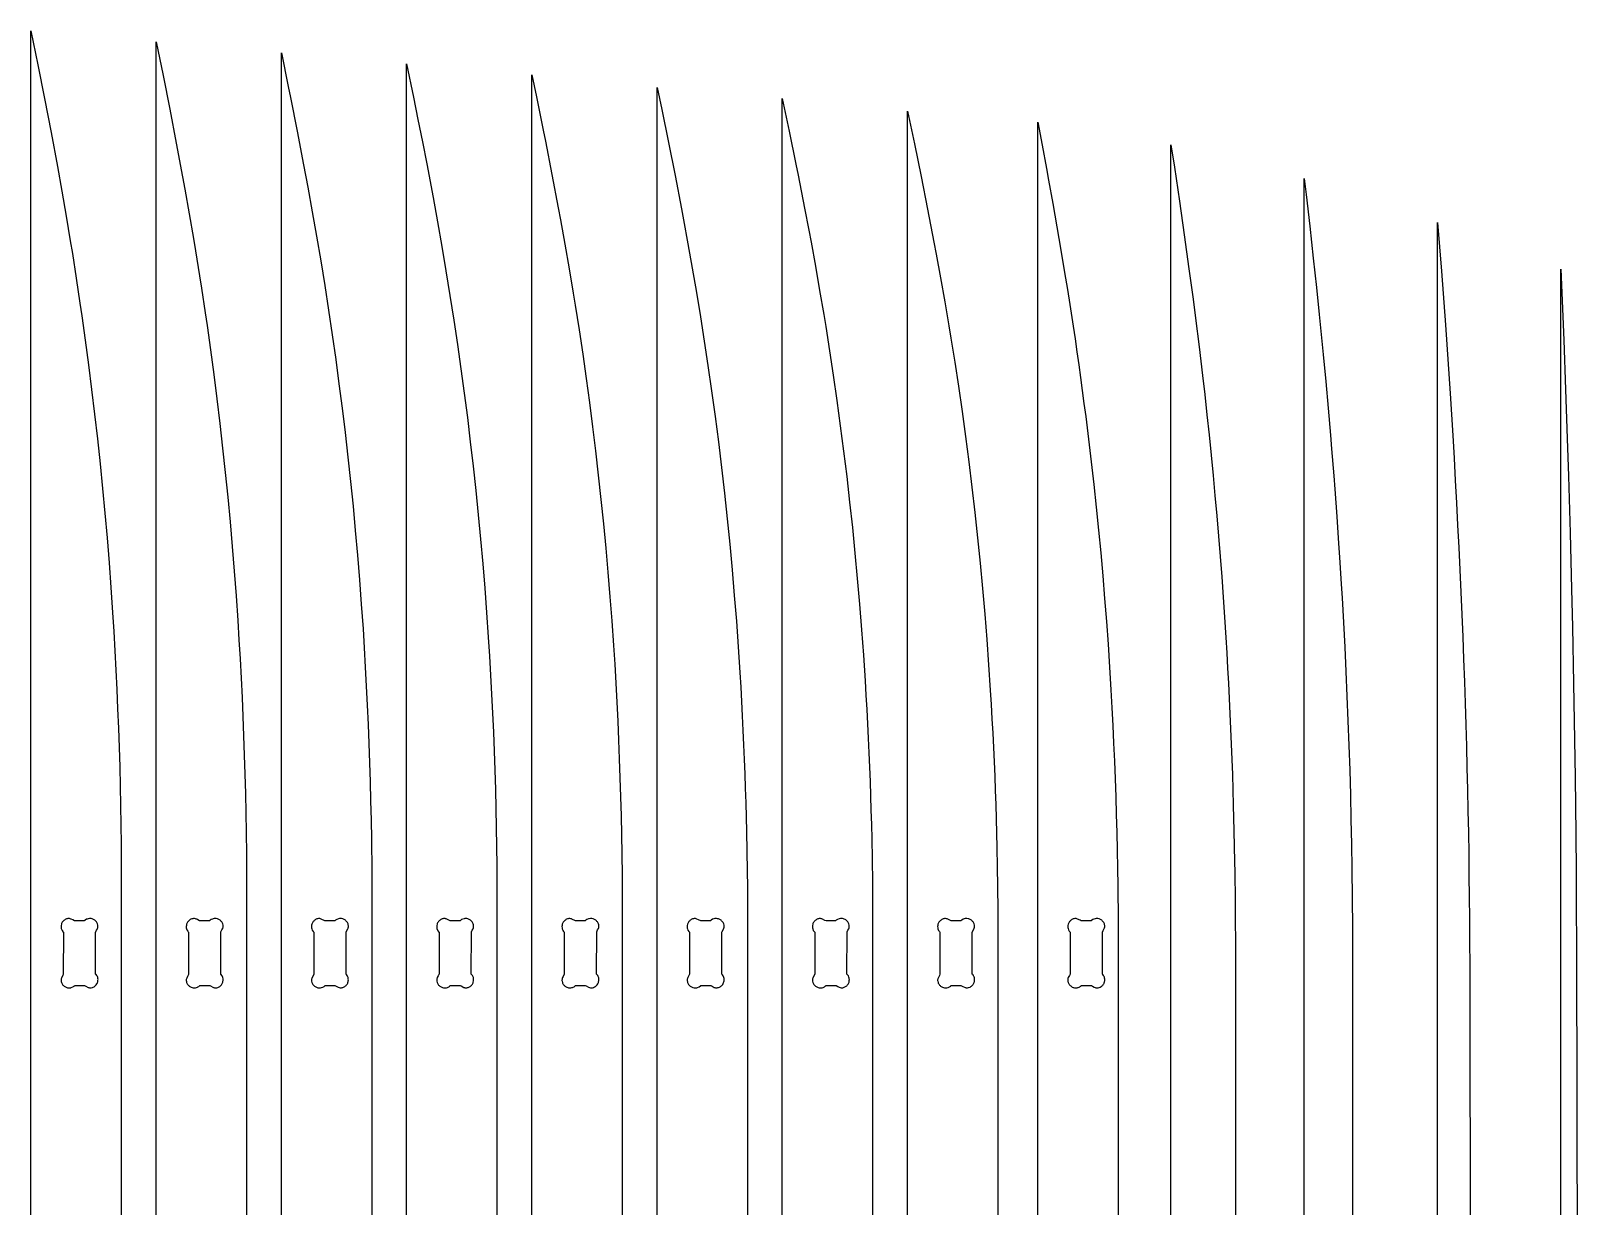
# Model space of a CAD drawing. Extents: x 141.1 to 183.9, y -70.4 to -35.8.
# Drawn here: x 164 to 169.99, y -40.65 to -36.11 of the extents above; entities that cross this region are included whole.
import ezdxf

# ---------------------------------------------------------------- set-up
doc = ezdxf.new("R2010")
doc.units = 0
doc.layers.add('SECTIONCUTEDGES', color=18, linetype='CONTINUOUS')

msp = doc.modelspace()

# ---------------------------------------------------------------- linework, layer by layer
at = {"layer": 'SECTIONCUTEDGES'}
for points in [[(164.0047, -45.1969), (164.0047, -36.1104), (164.0314, -36.2411), (164.0573, -36.3721), (164.0825, -36.5032), (164.107, -36.6344), (164.1243, -36.7303), (164.141, -36.8263), (164.1571, -36.9224), (164.1649, -36.9705), (164.18, -37.0668), (164.1945, -37.1631), (164.2015, -37.2113), (164.2148, -37.3065), (164.2275, -37.4018), (164.2396, -37.4971), (164.2511, -37.5925), (164.262, -37.688), (164.2722, -37.7836), (164.2818, -37.8792), (164.2908, -37.9749), (164.2991, -38.0706), (164.3069, -38.1664), (164.314, -38.2623), (164.3204, -38.3582), (164.3251, -38.4327), (164.3294, -38.5073), (164.3333, -38.582), (164.3369, -38.6566), (164.3402, -38.7313), (164.3431, -38.8059), (164.3458, -38.8806), (164.348, -38.9553), (164.35, -39.03), (164.3516, -39.1047), (164.3528, -39.1794), (164.3537, -39.2542), (164.3543, -39.3175), (164.3543, -42.0078)], [(164.4891, -45.1969), (164.4891, -36.1527), (164.5157, -36.2829), (164.5417, -36.4132), (164.5669, -36.5437), (164.5914, -36.6743), (164.6001, -36.722), (164.6171, -36.8175), (164.6335, -36.9131), (164.6415, -36.961), (164.6569, -37.0567), (164.6644, -37.1047), (164.6788, -37.2006), (164.6858, -37.2486), (164.6992, -37.3433), (164.7119, -37.4381), (164.724, -37.533), (164.7355, -37.628), (164.7463, -37.723), (164.7566, -37.8181), (164.7662, -37.9133), (164.7751, -38.0086), (164.7835, -38.1039), (164.7912, -38.1992), (164.7983, -38.2946), (164.8048, -38.3901), (164.8094, -38.4643), (164.8137, -38.5385), (164.8177, -38.6128), (164.8213, -38.6871), (164.8246, -38.7614), (164.8275, -38.8357), (164.8301, -38.9101), (164.8324, -38.9844), (164.8343, -39.0588), (164.8359, -39.1331), (164.8372, -39.2075), (164.8382, -39.2932), (164.8386, -39.3313), (164.8387, -42.0227)], [(164.9735, -45.1969), (164.9735, -36.1951), (165.0001, -36.3247), (165.0088, -36.3679), (165.0345, -36.4977), (165.0595, -36.6276), (165.0758, -36.7143), (165.0931, -36.8092), (165.1098, -36.9043), (165.1258, -36.9996), (165.1413, -37.0949), (165.1561, -37.1903), (165.1702, -37.2858), (165.1836, -37.3801), (165.1963, -37.4744), (165.2084, -37.5689), (165.2199, -37.6634), (165.2307, -37.758), (165.2409, -37.8527), (165.2505, -37.9474), (165.2595, -38.0422), (165.2679, -38.1371), (165.2756, -38.232), (165.2827, -38.327), (165.2892, -38.422), (165.2938, -38.4958), (165.2981, -38.5698), (165.302, -38.6437), (165.3057, -38.7176), (165.3089, -38.7916), (165.3119, -38.8655), (165.3145, -38.9395), (165.3168, -39.0135), (165.3187, -39.0875), (165.3203, -39.1615), (165.3216, -39.2355), (165.3229, -39.3587), (165.323, -42.0376)], [(165.4578, -45.1969), (165.4578, -36.2374), (165.4845, -36.3664), (165.5018, -36.4525), (165.5189, -36.5386), (165.5356, -36.6248), (165.5601, -36.7542), (165.5775, -36.8487), (165.5942, -36.9434), (165.6102, -37.0381), (165.6256, -37.133), (165.6404, -37.228), (165.6546, -37.323), (165.6679, -37.4169), (165.6807, -37.5108), (165.6928, -37.6048), (165.7042, -37.6989), (165.7151, -37.793), (165.7253, -37.8873), (165.7349, -37.9816), (165.7439, -38.0759), (165.7522, -38.1703), (165.76, -38.2648), (165.7671, -38.3593), (165.7736, -38.4539), (165.7782, -38.5274), (165.7825, -38.601), (165.7864, -38.6745), (165.79, -38.7481), (165.7933, -38.8217), (165.7963, -38.8953), (165.7989, -38.969), (165.8011, -39.0426), (165.8031, -39.1163), (165.8047, -39.1899), (165.8059, -39.2636), (165.8069, -39.3373), (165.8074, -39.3998), (165.8074, -42.0524)], [(165.9422, -45.1969), (165.9422, -36.2798), (165.96, -36.3654), (165.9862, -36.4938), (165.9948, -36.5367), (166.02, -36.6653), (166.0445, -36.7941), (166.0533, -36.8412), (166.0703, -36.9353), (166.0866, -37.0295), (166.1024, -37.1239), (166.11, -37.1711), (166.1248, -37.2656), (166.139, -37.3602), (166.1523, -37.4536), (166.165, -37.5471), (166.1771, -37.6407), (166.1886, -37.7343), (166.1994, -37.828), (166.2097, -37.9218), (166.2193, -38.0157), (166.2283, -38.1096), (166.2366, -38.2035), (166.2443, -38.2976), (166.2515, -38.3916), (166.2579, -38.4858), (166.2626, -38.5589), (166.2668, -38.6322), (166.2708, -38.7054), (166.2744, -38.7786), (166.2777, -38.8519), (166.2806, -38.9251), (166.2832, -38.9984), (166.2855, -39.0717), (166.2874, -39.145), (166.289, -39.2183), (166.2903, -39.2916), (166.2913, -39.3762), (166.2918, -39.433), (166.2918, -42.0673)], [(166.4266, -45.1969), (166.4266, -36.3289), (166.4444, -36.4139), (166.4706, -36.5417), (166.4961, -36.6696), (166.5208, -36.7977), (166.5289, -36.8404), (166.5462, -36.9339), (166.5629, -37.0276), (166.579, -37.1214), (166.5944, -37.2153), (166.6092, -37.3093), (166.6233, -37.4033), (166.6375, -37.5019), (166.6509, -37.6006), (166.6637, -37.6993), (166.6757, -37.7981), (166.687, -37.8971), (166.6977, -37.9961), (166.7076, -38.0951), (166.7169, -38.1943), (166.7254, -38.2935), (166.7332, -38.3927), (166.7404, -38.492), (166.7468, -38.5914), (166.7501, -38.6472), (166.7532, -38.703), (166.7562, -38.7589), (166.7589, -38.8147), (166.7614, -38.8706), (166.7637, -38.9265), (166.7659, -38.9823), (166.7678, -39.0382), (166.7696, -39.0941), (166.7711, -39.15), (166.7725, -39.2059), (166.7752, -39.3578), (166.7759, -39.4208), (166.7761, -39.4501), (166.7762, -42.0845)], [(166.911, -45.1969), (166.911, -36.3712), (166.9376, -36.4983), (166.9635, -36.6255), (166.972, -36.6679), (166.997, -36.7953), (167.0133, -36.8803), (167.022, -36.9269), (167.039, -37.02), (167.0554, -37.1133), (167.0711, -37.2067), (167.0788, -37.2534), (167.0935, -37.3469), (167.1077, -37.4406), (167.1218, -37.5387), (167.1353, -37.6368), (167.148, -37.7351), (167.1601, -37.8335), (167.1714, -37.9319), (167.182, -38.0304), (167.192, -38.129), (167.2012, -38.2277), (167.2098, -38.3264), (167.2176, -38.4252), (167.2247, -38.5241), (167.2312, -38.623), (167.2345, -38.6785), (167.2376, -38.7341), (167.2405, -38.7896), (167.2433, -38.8452), (167.2458, -38.9008), (167.2481, -38.9564), (167.2503, -39.012), (167.2522, -39.0677), (167.2539, -39.1233), (167.2555, -39.1789), (167.2568, -39.2345), (167.2583, -39.3093), (167.2598, -39.4048), (167.2603, -39.4484), (167.2605, -39.4921), (167.2605, -42.0994)], [(167.3953, -45.1969), (167.3953, -36.4203), (167.422, -36.5466), (167.4479, -36.6731), (167.4731, -36.7998), (167.4977, -36.9266), (167.5064, -36.9729), (167.5234, -37.0655), (167.5398, -37.1582), (167.5555, -37.2511), (167.5631, -37.2976), (167.5779, -37.3906), (167.5921, -37.4837), (167.6062, -37.5812), (167.6197, -37.6788), (167.6324, -37.7766), (167.6444, -37.8744), (167.6558, -37.9723), (167.6664, -38.0703), (167.6764, -38.1683), (167.6856, -38.2664), (167.6941, -38.3646), (167.702, -38.4629), (167.7091, -38.5612), (167.7155, -38.6595), (167.7189, -38.7148), (167.722, -38.77), (167.7249, -38.8253), (167.7276, -38.8806), (167.7302, -38.9358), (167.7325, -38.9911), (167.7346, -39.0464), (167.7366, -39.1017), (167.7383, -39.157), (167.7399, -39.2124), (167.7412, -39.2677), (167.7427, -39.342), (167.7439, -39.418), (167.7448, -39.5093), (167.7449, -42.1166)], [(167.8989, -45.1969), (167.8989, -36.4626), (167.9159, -36.5525), (167.9325, -36.6424), (167.9408, -36.6873), (167.9569, -36.7773), (167.9728, -36.8674), (167.9883, -36.9575), (168.0042, -37.0522), (168.0123, -37.102), (168.0203, -37.1517), (168.0281, -37.2015), (168.0357, -37.2512), (168.0432, -37.3011), (168.0504, -37.3509), (168.0576, -37.4007), (168.0645, -37.4506), (168.0713, -37.5005), (168.0779, -37.5505), (168.0844, -37.6004), (168.0953, -37.6883), (168.1058, -37.7762), (168.1157, -37.8641), (168.1251, -37.9521), (168.134, -38.0402), (168.1424, -38.1283), (168.1503, -38.2165), (168.1577, -38.3047), (168.1645, -38.393), (168.1709, -38.4813), (168.1767, -38.5696), (168.182, -38.6579), (168.1859, -38.7268), (168.1894, -38.7956), (168.1926, -38.8645), (168.1956, -38.9333), (168.1983, -39.0022), (168.2008, -39.0711), (168.2029, -39.14), (168.2048, -39.2089), (168.2064, -39.2778), (168.2078, -39.3467), (168.2088, -39.4156), (168.2101, -39.5512), (168.21, -42.1449)], [(168.4144, -45.1969), (168.4144, -36.5504), (168.4276, -36.6375), (168.447, -36.7681), (168.4659, -36.8989), (168.484, -37.0297), (168.4998, -37.147), (168.5093, -37.2207), (168.5231, -37.3313), (168.5363, -37.442), (168.5447, -37.5159), (168.5534, -37.594), (168.5617, -37.6722), (168.5696, -37.7504), (168.5773, -37.8287), (168.5846, -37.907), (168.5916, -37.9853), (168.5982, -38.0637), (168.6045, -38.1421), (168.6105, -38.2205), (168.6162, -38.2989), (168.6215, -38.3774), (168.6265, -38.4558), (168.63, -38.5147), (168.6334, -38.5735), (168.6365, -38.6323), (168.6395, -38.6912), (168.6423, -38.75), (168.6449, -38.8089), (168.6474, -38.8678), (168.6496, -38.9266), (168.6517, -38.9855), (168.6536, -39.0444), (168.6553, -39.1033), (168.6578, -39.2023), (168.6603, -39.3225), (168.661, -39.3626), (168.6624, -39.4711), (168.6632, -39.5737), (168.6634, -39.6079), (168.6634, -42.1623)], [(168.9299, -45.1117), (168.9299, -36.6809), (168.9371, -36.7425), (168.9512, -36.8657), (168.9649, -36.989), (168.9771, -37.1025), (168.9878, -37.2061), (168.9982, -37.3099), (169.0032, -37.3618), (169.0129, -37.4655), (169.0222, -37.5694), (169.0311, -37.6732), (169.0354, -37.7256), (169.0438, -37.8303), (169.0478, -37.8826), (169.0554, -37.9874), (169.0627, -38.0921), (169.0661, -38.1445), (169.0727, -38.2493), (169.0759, -38.3018), (169.0813, -38.397), (169.0863, -38.4923), (169.0909, -38.5875), (169.0951, -38.6828), (169.099, -38.7781), (169.1025, -38.8735), (169.1056, -38.9688), (169.1083, -39.0642), (169.1106, -39.1595), (169.1125, -39.2549), (169.1141, -39.3503), (169.1154, -39.4646), (169.1163, -39.5763), (169.1166, -39.6622), (169.1166, -42.1528)], [(169.4454, -45.0308), (169.4454, -36.8513), (169.4601, -37.0389), (169.4757, -37.2466), (169.4811, -37.3226), (169.4939, -37.5126), (169.504, -37.675), (169.5091, -37.7615), (169.514, -37.8479), (169.5187, -37.9344), (169.5232, -38.0208), (169.5275, -38.1073), (169.5317, -38.1938), (169.5356, -38.2803), (169.5393, -38.3668), (169.5428, -38.4533), (169.5461, -38.5398), (169.5492, -38.6263), (169.552, -38.7096), (169.5545, -38.7928), (169.5569, -38.8761), (169.5591, -38.9593), (169.5611, -39.0426), (169.5629, -39.1259), (169.5645, -39.2091), (169.5658, -39.2924), (169.567, -39.3757), (169.568, -39.459), (169.5688, -39.5423), (169.5694, -39.6255), (169.5699, -39.7284), (169.5702, -39.8312), (169.5711, -40.7895)], [(169.9226, -44.8798), (169.9226, -37.0308), (169.9337, -37.306), (169.9408, -37.496), (169.9474, -37.6861), (169.952, -37.8317), (169.9583, -38.0502), (169.964, -38.2687), (169.9673, -38.4144), (169.9717, -38.633), (169.9754, -38.8515), (169.9774, -38.9972), (169.9799, -39.2158), (169.9812, -39.3615), (169.982, -39.4892), (169.9828, -39.6538), (169.9851, -40.8731)]]:
    msp.add_lwpolyline(points, dxfattribs=at)
for points in [[(164.1539, -39.8098), (164.1585, -39.8093), (164.16, -39.809), (164.1665, -39.8066), (164.1717, -39.8032), (164.1738, -39.801), (164.1744, -39.8008), (164.2114, -39.8009), (164.2125, -39.8013), (164.2172, -39.8035), (164.226, -39.8081), (164.2286, -39.809), (164.2313, -39.8096), (164.2327, -39.8097), (164.2355, -39.8098), (164.2383, -39.8095), (164.2428, -39.8083), (164.2458, -39.8071), (164.2487, -39.8056), (164.2514, -39.8038), (164.2527, -39.8028), (164.2551, -39.8005), (164.2574, -39.7979), (164.2596, -39.7948), (164.2605, -39.7932), (164.262, -39.7898), (164.2632, -39.7863), (164.2639, -39.7826), (164.2641, -39.7808), (164.2642, -39.7771), (164.2638, -39.7735), (164.263, -39.7699), (164.2618, -39.7665), (164.261, -39.7649), (164.2592, -39.7617), (164.2569, -39.7587), (164.255, -39.7567), (164.255, -39.5953), (164.2556, -39.5935), (164.2587, -39.5871), (164.2618, -39.5814), (164.2623, -39.58), (164.2633, -39.5773), (164.2638, -39.5745), (164.264, -39.5716), (164.264, -39.5702), (164.2637, -39.5673), (164.2625, -39.5631), (164.2614, -39.5603), (164.26, -39.5577), (164.2584, -39.5552), (164.2566, -39.5529), (164.2545, -39.5507), (164.2523, -39.5488), (164.2499, -39.5471), (164.2473, -39.5456), (164.2446, -39.5443), (164.2418, -39.5434), (164.2374, -39.5424), (164.2328, -39.542), (164.2313, -39.5421), (164.2267, -39.5426), (164.2223, -39.5438), (164.2201, -39.5446), (164.2147, -39.5478), (164.2125, -39.5497), (164.2118, -39.5506), (164.211, -39.5511), (164.1733, -39.5509), (164.1662, -39.5474), (164.1605, -39.5444), (164.1591, -39.5438), (164.1564, -39.5429), (164.1536, -39.5423), (164.1507, -39.5421), (164.1478, -39.5422), (164.145, -39.5428), (164.1422, -39.5436), (164.1394, -39.5447), (164.1368, -39.5461), (164.1343, -39.5477), (164.132, -39.5496), (164.1298, -39.5516), (164.1279, -39.5538), (164.1262, -39.5563), (164.1247, -39.5588), (164.1234, -39.5615), (164.1225, -39.5643), (164.1215, -39.5687), (164.1212, -39.5717), (164.1213, -39.5763), (164.122, -39.5809), (164.1237, -39.586), (164.1251, -39.5888), (164.1278, -39.5926), (164.1287, -39.5935), (164.13, -39.5946), (164.1303, -39.5953), (164.1297, -39.7585), (164.1284, -39.7612), (164.1229, -39.7719), (164.122, -39.7746), (164.1214, -39.7774), (164.1212, -39.7803), (164.1213, -39.7832), (164.1219, -39.786), (164.1227, -39.7889), (164.1238, -39.7916), (164.1252, -39.7942), (164.1268, -39.7967), (164.1287, -39.799), (164.1307, -39.8012), (164.1329, -39.8031), (164.1354, -39.8048), (164.1379, -39.8063), (164.1406, -39.8076), (164.1434, -39.8085), (164.1463, -39.8093), (164.1508, -39.8098)], [(164.7483, -39.7755), (164.7474, -39.7705), (164.7458, -39.7658), (164.7444, -39.763), (164.7394, -39.7567), (164.7399, -39.5935), (164.7435, -39.5862), (164.7461, -39.5814), (164.7467, -39.58), (164.7476, -39.5773), (164.748, -39.5759), (164.7484, -39.573), (164.7484, -39.5702), (164.748, -39.5673), (164.7469, -39.5631), (164.7458, -39.5603), (164.7444, -39.5577), (164.7428, -39.5552), (164.7409, -39.5529), (164.7389, -39.5507), (164.7367, -39.5488), (164.7342, -39.5471), (164.7317, -39.5456), (164.729, -39.5443), (164.7262, -39.5434), (164.7218, -39.5424), (164.7172, -39.542), (164.7141, -39.5422), (164.7096, -39.5429), (164.7067, -39.5438), (164.7024, -39.5457), (164.6979, -39.5487), (164.6959, -39.5509), (164.6954, -39.5511), (164.6583, -39.551), (164.6572, -39.5507), (164.6506, -39.5474), (164.6461, -39.545), (164.6435, -39.5438), (164.6408, -39.5429), (164.638, -39.5423), (164.6365, -39.5421), (164.6336, -39.5421), (164.6308, -39.5425), (164.6265, -39.5436), (164.6238, -39.5447), (164.6212, -39.5461), (164.6187, -39.5477), (164.6163, -39.5496), (164.6142, -39.5516), (164.6123, -39.5538), (164.6105, -39.5563), (164.6091, -39.5588), (164.6078, -39.5615), (164.6068, -39.5643), (164.6059, -39.5687), (164.6055, -39.5733), (164.6058, -39.5779), (164.6068, -39.5824), (164.6081, -39.586), (164.6112, -39.5914), (164.613, -39.5935), (164.6146, -39.5951), (164.6146, -39.7569), (164.6142, -39.758), (164.6104, -39.7657), (164.6072, -39.7719), (164.6063, -39.7746), (164.6058, -39.7774), (164.6056, -39.7803), (164.6057, -39.7832), (164.6059, -39.7846), (164.6071, -39.7889), (164.6082, -39.7916), (164.6096, -39.7942), (164.6112, -39.7967), (164.613, -39.799), (164.6151, -39.8012), (164.6173, -39.8031), (164.6197, -39.8048), (164.6223, -39.8063), (164.625, -39.8076), (164.6278, -39.8085), (164.6322, -39.8095), (164.6337, -39.8097), (164.6383, -39.8098), (164.6413, -39.8096), (164.6458, -39.8086), (164.6495, -39.8073), (164.6509, -39.8066), (164.6542, -39.8046), (164.657, -39.8023), (164.6582, -39.801), (164.6587, -39.8008), (164.6952, -39.8008), (164.697, -39.8013), (164.7105, -39.8081), (164.7118, -39.8086), (164.7146, -39.8094), (164.7174, -39.8098), (164.7203, -39.8098), (164.7232, -39.8094), (164.7274, -39.8083), (164.7302, -39.8072), (164.7328, -39.8058), (164.7353, -39.8042), (164.7376, -39.8024), (164.7398, -39.8003), (164.7417, -39.7981), (164.7434, -39.7957), (164.7449, -39.7931), (164.7462, -39.7904), (164.7471, -39.7876), (164.7484, -39.7793)], [(165.115, -39.8093), (165.1196, -39.8098), (165.1242, -39.8097), (165.1287, -39.809), (165.1338, -39.8073), (165.1386, -39.8046), (165.1418, -39.8018), (165.1424, -39.8011), (165.1429, -39.8008), (165.1808, -39.8011), (165.1851, -39.8031), (165.1929, -39.8072), (165.1973, -39.8089), (165.2004, -39.8095), (165.2055, -39.8096), (165.208, -39.8092), (165.2106, -39.8086), (165.2141, -39.8073), (165.2167, -39.806), (165.2191, -39.8045), (165.2214, -39.8028), (165.2235, -39.8009), (165.2255, -39.7987), (165.2272, -39.7964), (165.2287, -39.794), (165.23, -39.7914), (165.231, -39.7887), (165.2318, -39.786), (165.2324, -39.7832), (165.2327, -39.7789), (165.2324, -39.7746), (165.2316, -39.7704), (165.2309, -39.7683), (165.2293, -39.7643), (165.2282, -39.7625), (165.2256, -39.7587), (165.2241, -39.7574), (165.2237, -39.7566), (165.2243, -39.5935), (165.2305, -39.5814), (165.2316, -39.5787), (165.232, -39.5773), (165.2326, -39.5745), (165.2328, -39.5716), (165.2327, -39.5702), (165.2324, -39.5673), (165.2312, -39.5631), (165.2301, -39.5603), (165.2288, -39.5577), (165.2272, -39.5552), (165.2253, -39.5529), (165.2233, -39.5507), (165.221, -39.5488), (165.2186, -39.5471), (165.2161, -39.5456), (165.2134, -39.5443), (165.2106, -39.5434), (165.2062, -39.5424), (165.2016, -39.542), (165.1985, -39.5422), (165.194, -39.5429), (165.1875, -39.5453), (165.1829, -39.5482), (165.1813, -39.5496), (165.1803, -39.5508), (165.1795, -39.5512), (165.1432, -39.5512), (165.1413, -39.5506), (165.1279, -39.5438), (165.1252, -39.5429), (165.1223, -39.5423), (165.1195, -39.5421), (165.1166, -39.5422), (165.1137, -39.5428), (165.1109, -39.5436), (165.1082, -39.5447), (165.1055, -39.5461), (165.103, -39.5477), (165.1007, -39.5496), (165.0986, -39.5516), (165.0966, -39.5538), (165.0949, -39.5563), (165.0934, -39.5588), (165.0922, -39.5615), (165.0912, -39.5643), (165.0905, -39.5672), (165.0899, -39.5717), (165.09, -39.5763), (165.0902, -39.5779), (165.0912, -39.5824), (165.0928, -39.5867), (165.0961, -39.592), (165.0988, -39.5949), (165.0989, -39.5951), (165.099, -39.7567), (165.0958, -39.7639), (165.0916, -39.7719), (165.0911, -39.7732), (165.0904, -39.776), (165.09, -39.7789), (165.09, -39.7817), (165.0903, -39.7846), (165.0915, -39.7889), (165.0926, -39.7916), (165.0939, -39.7942), (165.0956, -39.7967), (165.0974, -39.799), (165.0994, -39.8012), (165.1017, -39.8031), (165.1041, -39.8048), (165.1067, -39.8063), (165.1094, -39.8076), (165.1121, -39.8085)], [(165.5965, -39.8085), (165.6009, -39.8095), (165.6055, -39.8099), (165.607, -39.8098), (165.6116, -39.8093), (165.616, -39.8081), (165.6182, -39.8073), (165.6236, -39.8042), (165.6256, -39.8025), (165.6267, -39.8012), (165.6275, -39.8008), (165.6652, -39.8011), (165.6685, -39.8026), (165.6792, -39.8081), (165.6819, -39.8091), (165.6833, -39.8094), (165.6862, -39.8098), (165.6891, -39.8098), (165.6905, -39.8097), (165.6933, -39.8091), (165.6962, -39.8083), (165.6989, -39.8072), (165.7016, -39.8058), (165.704, -39.8042), (165.7064, -39.8024), (165.7085, -39.8003), (165.7105, -39.7981), (165.7122, -39.7957), (165.7137, -39.7931), (165.7149, -39.7904), (165.7159, -39.7876), (165.7169, -39.7831), (165.7172, -39.7784), (165.7168, -39.7736), (165.7161, -39.7704), (165.7139, -39.7647), (165.7124, -39.7621), (165.7107, -39.7597), (165.7081, -39.7568), (165.7082, -39.5948), (165.7085, -39.5938), (165.7118, -39.5871), (165.7149, -39.5814), (165.716, -39.5787), (165.7167, -39.5759), (165.7171, -39.573), (165.7171, -39.5702), (165.717, -39.5687), (165.7165, -39.5659), (165.7156, -39.5631), (165.7145, -39.5603), (165.7131, -39.5577), (165.7115, -39.5552), (165.7097, -39.5529), (165.7076, -39.5507), (165.7054, -39.5488), (165.703, -39.5471), (165.7004, -39.5456), (165.6977, -39.5443), (165.6949, -39.5434), (165.6905, -39.5424), (165.686, -39.542), (165.6829, -39.5422), (165.6799, -39.5426), (165.6754, -39.5438), (165.6705, -39.546), (165.6672, -39.5482), (165.6658, -39.5495), (165.6647, -39.5508), (165.6642, -39.5511), (165.6272, -39.5511), (165.6261, -39.5508), (165.6136, -39.5444), (165.6109, -39.5433), (165.6081, -39.5425), (165.6067, -39.5423), (165.6038, -39.5421), (165.6009, -39.5422), (165.5981, -39.5428), (165.5953, -39.5436), (165.5925, -39.5447), (165.5899, -39.5461), (165.5874, -39.5477), (165.5851, -39.5496), (165.5829, -39.5516), (165.581, -39.5538), (165.5793, -39.5563), (165.5778, -39.5588), (165.5766, -39.5615), (165.5756, -39.5643), (165.5746, -39.5687), (165.5743, -39.5717), (165.5744, -39.5763), (165.5751, -39.5809), (165.5775, -39.5874), (165.5787, -39.5895), (165.583, -39.5945), (165.5833, -39.5952), (165.5832, -39.7574), (165.5828, -39.7585), (165.5801, -39.7639), (165.5766, -39.7705), (165.576, -39.7719), (165.5751, -39.7746), (165.5745, -39.7774), (165.5743, -39.7803), (165.5743, -39.7817), (165.5747, -39.7846), (165.5758, -39.7889), (165.577, -39.7916), (165.5783, -39.7942), (165.5799, -39.7967), (165.5818, -39.799), (165.5838, -39.8012), (165.5861, -39.8031), (165.5885, -39.8048), (165.591, -39.8063), (165.5937, -39.8076)], [(166.1687, -39.8095), (166.1728, -39.8098), (166.1769, -39.8093), (166.1809, -39.8081), (166.1848, -39.8064), (166.1884, -39.8042), (166.1917, -39.8015), (166.1946, -39.7984), (166.197, -39.7949), (166.1985, -39.792), (166.1998, -39.789), (166.2007, -39.7859), (166.2013, -39.7827), (166.2015, -39.7811), (166.2016, -39.7778), (166.2014, -39.7746), (166.2008, -39.7715), (166.2, -39.7684), (166.1988, -39.7655), (166.1973, -39.7627), (166.1955, -39.76), (166.1939, -39.7583), (166.1929, -39.7575), (166.1925, -39.7566), (166.1931, -39.5935), (166.1966, -39.5862), (166.1992, -39.5814), (166.1998, -39.58), (166.2008, -39.5773), (166.2013, -39.5745), (166.2015, -39.5716), (166.2014, -39.5687), (166.2008, -39.5659), (166.2, -39.5631), (166.1989, -39.5603), (166.1975, -39.5577), (166.1959, -39.5552), (166.1941, -39.5529), (166.192, -39.5507), (166.1898, -39.5488), (166.1874, -39.5471), (166.1848, -39.5456), (166.1821, -39.5443), (166.1793, -39.5434), (166.1749, -39.5424), (166.1734, -39.5422), (166.1688, -39.5421), (166.1642, -39.5426), (166.1612, -39.5433), (166.1555, -39.5457), (166.1516, -39.5482), (166.1485, -39.5511), (166.1106, -39.5508), (166.0966, -39.5438), (166.0953, -39.5433), (166.0925, -39.5425), (166.0896, -39.5421), (166.0868, -39.5421), (166.0853, -39.5422), (166.0825, -39.5428), (166.0796, -39.5436), (166.0769, -39.5447), (166.0743, -39.5461), (166.0718, -39.5477), (166.0695, -39.5496), (166.0673, -39.5516), (166.0654, -39.5538), (166.0637, -39.5563), (166.0622, -39.5588), (166.0609, -39.5615), (166.0599, -39.5643), (166.059, -39.5687), (166.0586, -39.5733), (166.0589, -39.5779), (166.0599, -39.5824), (166.0615, -39.5867), (166.0622, -39.5881), (166.0653, -39.5926), (166.0677, -39.5951), (166.0677, -39.7569), (166.0636, -39.7657), (166.061, -39.7705), (166.0599, -39.7732), (166.0594, -39.7746), (166.0589, -39.7774), (166.0587, -39.7803), (166.0587, -39.7817), (166.059, -39.7846), (166.0602, -39.7889), (166.0613, -39.7916), (166.0627, -39.7942), (166.0643, -39.7967), (166.0661, -39.799), (166.0682, -39.8012), (166.0704, -39.8031), (166.0728, -39.8048), (166.0754, -39.8063), (166.0781, -39.8076), (166.0809, -39.8085), (166.0838, -39.8093), (166.0883, -39.8098), (166.0929, -39.8097), (166.0975, -39.809), (166.099, -39.8086), (166.1026, -39.8073), (166.106, -39.8055), (166.1099, -39.8026), (166.111, -39.8012), (166.1119, -39.8008), (166.1488, -39.8009), (166.152, -39.8022), (166.161, -39.8069), (166.1647, -39.8086)], [(166.5653, -39.8085), (166.5697, -39.8095), (166.5742, -39.8099), (166.5758, -39.8098), (166.5803, -39.8093), (166.5833, -39.8086), (166.5891, -39.8063), (166.5947, -39.8021), (166.5953, -39.8013), (166.5962, -39.8008), (166.6331, -39.8009), (166.6342, -39.8012), (166.6391, -39.8035), (166.6478, -39.8081), (166.6505, -39.809), (166.6532, -39.8096), (166.656, -39.8098), (166.6588, -39.8097), (166.6615, -39.8092), (166.6646, -39.8083), (166.6677, -39.8071), (166.6706, -39.8056), (166.6733, -39.8038), (166.6758, -39.8017), (166.6781, -39.7993), (166.6804, -39.7964), (166.6823, -39.7932), (166.6839, -39.7898), (166.685, -39.7863), (166.6858, -39.7826), (166.686, -39.7789), (166.686, -39.7771), (166.6856, -39.7735), (166.6848, -39.7699), (166.6836, -39.7665), (166.682, -39.7633), (166.68, -39.7602), (166.6779, -39.758), (166.6771, -39.7573), (166.6768, -39.7566), (166.6771, -39.5942), (166.6783, -39.5916), (166.6842, -39.58), (166.6847, -39.5787), (166.6855, -39.5759), (166.6858, -39.573), (166.6859, -39.5716), (166.6857, -39.5687), (166.6855, -39.5673), (166.6844, -39.5631), (166.6832, -39.5603), (166.6819, -39.5577), (166.6803, -39.5552), (166.6784, -39.5529), (166.6764, -39.5507), (166.6741, -39.5488), (166.6717, -39.5471), (166.6692, -39.5456), (166.6665, -39.5443), (166.6637, -39.5434), (166.6608, -39.5426), (166.6562, -39.5421), (166.6516, -39.5422), (166.6501, -39.5424), (166.6456, -39.5433), (166.6413, -39.5449), (166.636, -39.5482), (166.6343, -39.5498), (166.6337, -39.5505), (166.6329, -39.5511), (166.5956, -39.551), (166.5872, -39.547), (166.581, -39.5438), (166.5783, -39.5429), (166.5754, -39.5423), (166.5726, -39.5421), (166.5697, -39.5422), (166.5669, -39.5428), (166.564, -39.5436), (166.5613, -39.5447), (166.5586, -39.5461), (166.5562, -39.5477), (166.5538, -39.5496), (166.5517, -39.5516), (166.5497, -39.5538), (166.548, -39.5563), (166.5465, -39.5588), (166.5453, -39.5615), (166.5443, -39.5643), (166.5433, -39.5687), (166.543, -39.5717), (166.5431, -39.5763), (166.5436, -39.5794), (166.5443, -39.5824), (166.5462, -39.5874), (166.5492, -39.592), (166.5505, -39.5935), (166.5519, -39.5947), (166.5521, -39.5953), (166.552, -39.7572), (166.5498, -39.7621), (166.5453, -39.7705), (166.5442, -39.7732), (166.5435, -39.776), (166.5431, -39.7789), (166.543, -39.7803), (166.5432, -39.7832), (166.5437, -39.786), (166.5446, -39.7889), (166.5457, -39.7916), (166.5471, -39.7942), (166.5487, -39.7967), (166.5505, -39.799), (166.5526, -39.8012), (166.5548, -39.8031), (166.5572, -39.8048), (166.5598, -39.8063), (166.5625, -39.8076)], [(167.0496, -39.8085), (167.054, -39.8095), (167.0586, -39.8099), (167.0617, -39.8097), (167.0647, -39.8093), (167.0692, -39.8081), (167.0748, -39.8055), (167.0773, -39.8037), (167.0791, -39.8021), (167.0799, -39.8011), (167.0807, -39.8008), (167.1189, -39.8013), (167.1253, -39.8045), (167.1309, -39.8075), (167.1347, -39.809), (167.1388, -39.8097), (167.1428, -39.8097), (167.1455, -39.8093), (167.1482, -39.8086), (167.1509, -39.8076), (167.1534, -39.8064), (167.1559, -39.805), (167.1582, -39.8034), (167.1603, -39.8016), (167.1623, -39.7996), (167.1641, -39.7974), (167.1656, -39.7951), (167.167, -39.7926), (167.1681, -39.7901), (167.1691, -39.7874), (167.1698, -39.7841), (167.1702, -39.7808), (167.1703, -39.7791), (167.1702, -39.7757), (167.1697, -39.7724), (167.1689, -39.7691), (167.1666, -39.7636), (167.1647, -39.7607), (167.1612, -39.7567), (167.1613, -39.595), (167.1618, -39.5935), (167.1649, -39.5871), (167.168, -39.5814), (167.1691, -39.5787), (167.1698, -39.5759), (167.1702, -39.573), (167.1702, -39.5702), (167.1699, -39.5673), (167.1687, -39.5631), (167.1676, -39.5603), (167.1663, -39.5577), (167.1646, -39.5552), (167.1628, -39.5529), (167.1608, -39.5507), (167.1585, -39.5488), (167.1561, -39.5471), (167.1535, -39.5456), (167.1508, -39.5443), (167.1481, -39.5434), (167.1437, -39.5424), (167.1421, -39.5422), (167.1375, -39.5421), (167.136, -39.5422), (167.1315, -39.5429), (167.1249, -39.5453), (167.1197, -39.5487), (167.1174, -39.551), (167.0805, -39.5511), (167.076, -39.5493), (167.0667, -39.5444), (167.064, -39.5433), (167.0612, -39.5425), (167.0584, -39.5421), (167.0569, -39.5421), (167.0541, -39.5422), (167.0512, -39.5428), (167.0484, -39.5436), (167.0456, -39.5447), (167.043, -39.5461), (167.0405, -39.5477), (167.0382, -39.5496), (167.0361, -39.5516), (167.0341, -39.5538), (167.0324, -39.5563), (167.0309, -39.5588), (167.0297, -39.5615), (167.0287, -39.5643), (167.0277, -39.5687), (167.0274, -39.5733), (167.0277, -39.5779), (167.0287, -39.5824), (167.031, -39.5881), (167.0341, -39.5926), (167.0363, -39.5949), (167.0365, -39.7567), (167.036, -39.7583), (167.0291, -39.7719), (167.0282, -39.7746), (167.0276, -39.7774), (167.0275, -39.7789), (167.0275, -39.7817), (167.0278, -39.7846), (167.0289, -39.7889), (167.0301, -39.7916), (167.0314, -39.7942), (167.033, -39.7967), (167.0349, -39.799), (167.0369, -39.8012), (167.0392, -39.8031), (167.0416, -39.8048), (167.0441, -39.8063), (167.0468, -39.8076)], [(167.5135, -39.7719), (167.5126, -39.7746), (167.5122, -39.776), (167.5118, -39.7789), (167.5118, -39.7817), (167.5122, -39.7846), (167.5133, -39.7889), (167.5144, -39.7916), (167.5158, -39.7942), (167.5174, -39.7967), (167.5193, -39.799), (167.5213, -39.8012), (167.5235, -39.8031), (167.526, -39.8048), (167.5285, -39.8063), (167.5312, -39.8076), (167.534, -39.8085), (167.5384, -39.8095), (167.543, -39.8099), (167.5476, -39.8096), (167.5521, -39.8086), (167.5557, -39.8073), (167.5578, -39.8063), (167.5623, -39.8032), (167.5634, -39.8022), (167.564, -39.8014), (167.565, -39.8008), (167.6016, -39.8008), (167.6096, -39.8045), (167.6162, -39.8079), (167.6195, -39.8091), (167.6207, -39.8093), (167.6242, -39.8097), (167.6277, -39.8095), (167.6318, -39.8087), (167.6357, -39.8074), (167.637, -39.8068), (167.6406, -39.8047), (167.6429, -39.8031), (167.6447, -39.8016), (167.6464, -39.7999), (167.6479, -39.798), (167.6494, -39.7961), (167.6506, -39.7941), (167.6517, -39.7919), (167.6527, -39.7897), (167.6535, -39.7875), (167.6541, -39.7851), (167.6545, -39.7828), (167.6547, -39.7804), (167.6548, -39.778), (167.6545, -39.7745), (167.6539, -39.7711), (167.6529, -39.7678), (167.6522, -39.7662), (167.6506, -39.7631), (167.6487, -39.7602), (167.6474, -39.7586), (167.646, -39.7575), (167.6458, -39.5944), (167.653, -39.58), (167.6535, -39.5787), (167.6542, -39.5759), (167.6546, -39.573), (167.6546, -39.5702), (167.6543, -39.5673), (167.6531, -39.5631), (167.652, -39.5603), (167.6506, -39.5577), (167.649, -39.5552), (167.6472, -39.5529), (167.6451, -39.5507), (167.6429, -39.5488), (167.6405, -39.5471), (167.6379, -39.5456), (167.6352, -39.5443), (167.6324, -39.5434), (167.6295, -39.5426), (167.625, -39.5421), (167.6204, -39.5422), (167.6189, -39.5424), (167.6144, -39.5433), (167.61, -39.5449), (167.6053, -39.5478), (167.6029, -39.5499), (167.6021, -39.5509), (167.6016, -39.5511), (167.5641, -39.5509), (167.5559, -39.547), (167.5511, -39.5444), (167.5484, -39.5433), (167.5456, -39.5425), (167.5428, -39.5421), (167.5399, -39.5421), (167.5384, -39.5422), (167.5356, -39.5428), (167.5328, -39.5436), (167.53, -39.5447), (167.5274, -39.5461), (167.5249, -39.5477), (167.5226, -39.5496), (167.5204, -39.5516), (167.5185, -39.5538), (167.5168, -39.5563), (167.5153, -39.5588), (167.514, -39.5615), (167.5131, -39.5643), (167.5121, -39.5687), (167.5117, -39.5733), (167.5121, -39.5779), (167.513, -39.5824), (167.5154, -39.5881), (167.5184, -39.5926), (167.5207, -39.5949), (167.5209, -39.5953), (167.5208, -39.7569), (167.5185, -39.7621)], [(168.041, -39.8094), (168.0444, -39.8098), (168.0478, -39.8099), (168.0511, -39.8096), (168.0544, -39.809), (168.056, -39.8085), (168.0592, -39.8073), (168.0621, -39.8058), (168.0649, -39.8039), (168.0662, -39.8029), (168.0674, -39.8014), (168.0686, -39.8008), (168.1054, -39.8009), (168.1065, -39.8012), (168.1114, -39.8035), (168.1176, -39.8069), (168.1208, -39.8084), (168.1242, -39.8093), (168.1254, -39.8095), (168.1289, -39.8097), (168.1326, -39.8093), (168.1367, -39.8083), (168.1405, -39.8068), (168.1442, -39.8047), (168.1464, -39.8031), (168.1482, -39.8016), (168.1499, -39.7999), (168.1515, -39.798), (168.1529, -39.7961), (168.1542, -39.7941), (168.1553, -39.7919), (168.1562, -39.7897), (168.157, -39.7875), (168.1576, -39.7851), (168.158, -39.7828), (168.1583, -39.7804), (168.1583, -39.7763), (168.1578, -39.7728), (168.157, -39.7694), (168.1557, -39.7662), (168.155, -39.7646), (168.1532, -39.7616), (168.1509, -39.7585), (168.1494, -39.7573), (168.1491, -39.7566), (168.1493, -39.5945), (168.1524, -39.588), (168.1565, -39.58), (168.1574, -39.5773), (168.158, -39.5745), (168.1582, -39.5716), (168.158, -39.5687), (168.1575, -39.5659), (168.1566, -39.5631), (168.1555, -39.5603), (168.1542, -39.5577), (168.1526, -39.5552), (168.1507, -39.5529), (168.1487, -39.5507), (168.1464, -39.5488), (168.144, -39.5471), (168.1415, -39.5456), (168.1388, -39.5443), (168.136, -39.5434), (168.1316, -39.5424), (168.1301, -39.5422), (168.1255, -39.5421), (168.1209, -39.5426), (168.1164, -39.5438), (168.1115, -39.546), (168.1071, -39.5492), (168.1054, -39.551), (168.1049, -39.5512), (168.0682, -39.5511), (168.0672, -39.5508), (168.063, -39.5488), (168.0533, -39.5438), (168.0506, -39.5429), (168.0477, -39.5423), (168.0448, -39.5421), (168.042, -39.5422), (168.0391, -39.5428), (168.0363, -39.5436), (168.0336, -39.5447), (168.0309, -39.5461), (168.0284, -39.5477), (168.0261, -39.5496), (168.024, -39.5516), (168.022, -39.5538), (168.0203, -39.5563), (168.0188, -39.5588), (168.0176, -39.5615), (168.0166, -39.5643), (168.0156, -39.5687), (168.0153, -39.5733), (168.0154, -39.5763), (168.0162, -39.5809), (168.0176, -39.5853), (168.0205, -39.5908), (168.0234, -39.594), (168.024, -39.5945), (168.0244, -39.5953), (168.0243, -39.7571), (168.0219, -39.7619), (168.0171, -39.7703), (168.016, -39.7734), (168.0153, -39.7765), (168.0152, -39.7776), (168.0152, -39.7808), (168.0155, -39.7831), (168.0159, -39.7854), (168.0165, -39.7876), (168.0173, -39.7898), (168.0182, -39.7919), (168.0192, -39.7939), (168.0204, -39.7959), (168.0218, -39.7977), (168.0233, -39.7995), (168.0249, -39.8011), (168.0266, -39.8027), (168.0298, -39.805), (168.0328, -39.8067), (168.036, -39.808), (168.0376, -39.8086)]]:
    msp.add_lwpolyline(points, close=True, dxfattribs=at)

doc.saveas('drawing.dxf')
